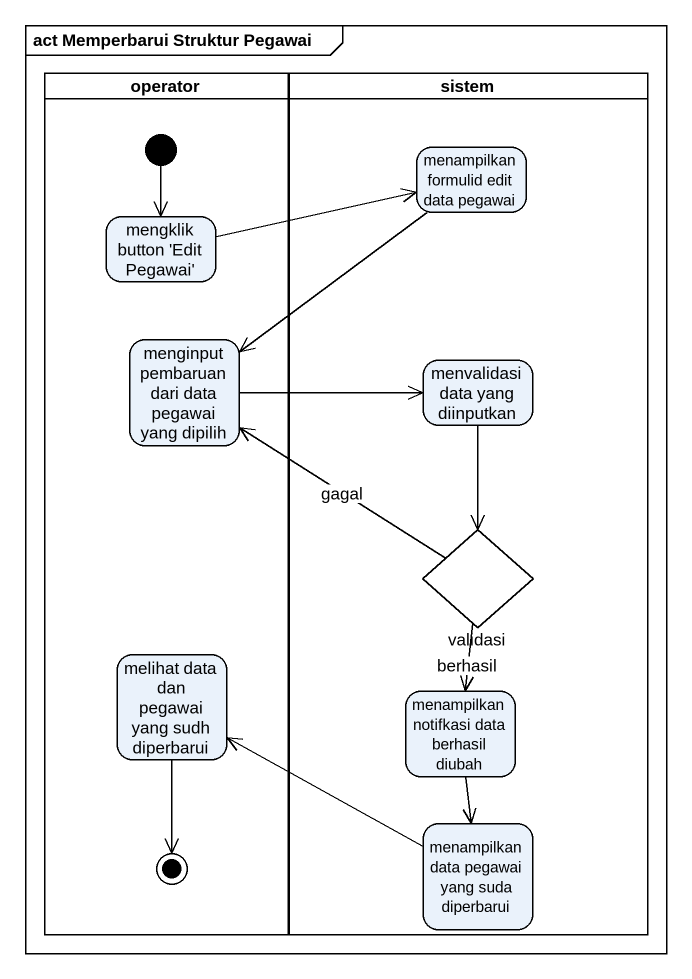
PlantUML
@startuml
mainframe act Memperbarui Struktur Pegawai
hide empty description
state operator <<partition>> {
  state "mengklik button 'Edit Pegawai'" as mengklik_button_Edit_Pegawai
  state "menginput pembaruan dari data pegawai yang dipilih" as menginput_pembaruan_dari
  state "melihat data dan pegawai yang sudh diperbarui" as melihat_data_dan_pegawai
  [*] --> mengklik_button_Edit_Pegawai
  melihat_data_dan_pegawai --> [*]
}
state sistem <<partition>> {
  state "menampilkan formulid edit data pegawai" as menampilkan_formulid_edit
  state "menvalidasi data yang diinputkan" as menvalidasi_data_yang
  state validasi <<choice>>
  state "menampilkan notifkasi data berhasil diubah" as menampilkan_notifkasi_data
  state "menampilkan data pegawai yang suda diperbarui" as menampilkan_data_pegawai
}
menampilkan_formulid_edit --> menginput_pembaruan_dari
mengklik_button_Edit_Pegawai -right-> menampilkan_formulid_edit
menginput_pembaruan_dari -right-> menvalidasi_data_yang
menvalidasi_data_yang --> validasi
validasi -up-> menginput_pembaruan_dari : gagal
validasi --> menampilkan_notifkasi_data : berhasil
menampilkan_notifkasi_data --> menampilkan_data_pegawai
menampilkan_data_pegawai -left-> melihat_data_dan_pegawai
@enduml
